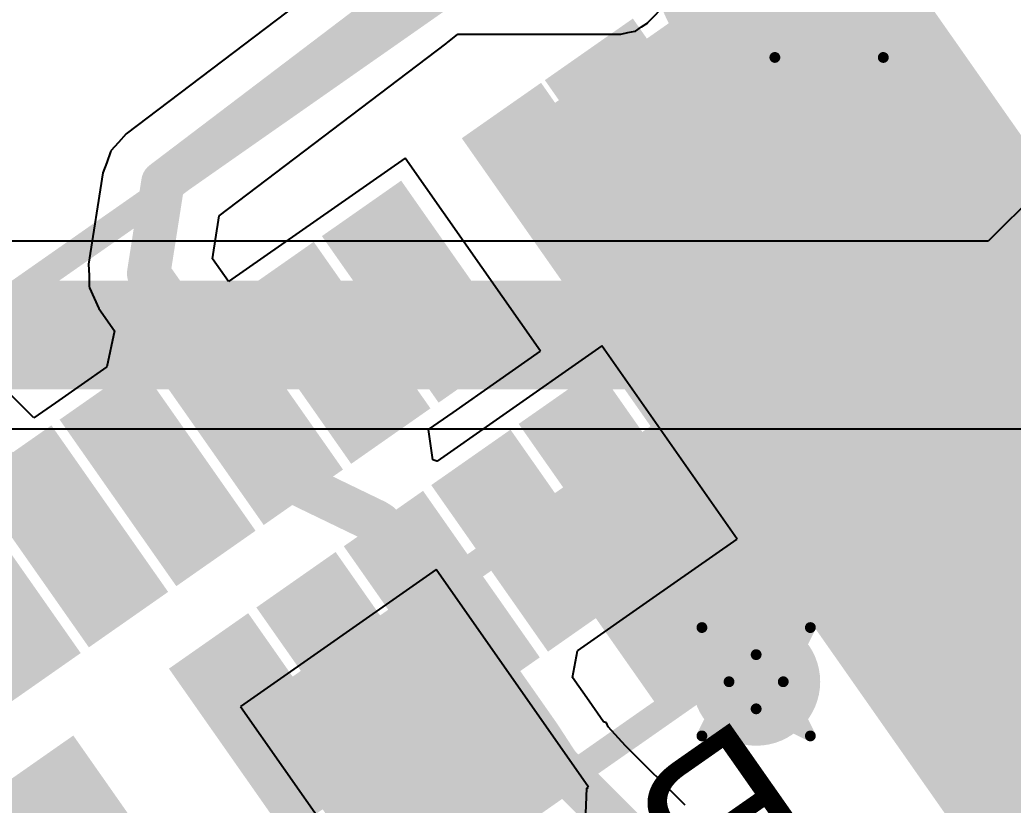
# Model space of a CAD drawing. Header units: inches. Extents: x -8 to 384, y -12 to 64.
# Drawn here: x 24.897 to 29.55, y -1.671 to 2.011 of the extents above; entities that cross this region are included whole.
import ezdxf

# ---------------------------------------------------------------- set-up
doc = ezdxf.new("R2010")
doc.units = ezdxf.units.IN
for name, color, linetype in [('Board_outline', 216, 'Continuous'), ('Bottom Layer', 5, 'Continuous'), ('Bottom Overlay', 54, 'Continuous'), ('Bottom Paste', 16, 'Continuous'), ('Bottom Solder', 6, 'Continuous'), ('Drill Drawing', 1, 'Continuous'), ('Mechanical 13', 56, 'Continuous'), ('Multi-Layer', 9, 'Continuous'), ('Pad Holes', 156, 'Continuous'), ('Top Layer', 1, 'Continuous'), ('Top Overlay', 2, 'Continuous'), ('Top Paste', 8, 'Continuous'), ('Top Solder', 216, 'Continuous'), ('Via Holes', 16, 'Continuous')]:
    doc.layers.add(name, color=color, linetype=linetype)
doc.styles.add('Arial', font='', dxfattribs={"height": 0.2})
doc.styles.get('Arial').set_extended_font_data('Arial')

# ---------------------------------------------------------------- blocks, each defined once
blk = doc.blocks.new('R__0603_B_39')
at = {"layer": 'Bottom Layer'}
for points in [[(-1.14299746, -0.4445), (-1.14299746, 0.4445), (-0.38099746, 0.4445), (-0.38099746, -0.4445)], [(0.38099746, -0.4445), (0.38099746, 0.4445), (1.14299746, 0.4445), (1.14299746, -0.4445)]]:
    blk.add_hatch(color=5, dxfattribs=at).paths.add_polyline_path(points)
at = {"layer": 'Bottom Paste'}
for points in [[(-1.14299746, -0.4445), (-1.14299746, 0.4445), (-0.38099746, 0.4445), (-0.38099746, -0.4445)], [(0.38099746, -0.4445), (0.38099746, 0.4445), (1.14299746, 0.4445), (1.14299746, -0.4445)]]:
    blk.add_hatch(color=16, dxfattribs=at).paths.add_polyline_path(points)
at = {"layer": 'Bottom Solder'}
for points in [[(-1.24459746, -0.5460999999999999), (-1.24459746, 0.5460999999999999), (-0.27939746, 0.5460999999999999), (-0.27939746, -0.5460999999999999)], [(0.27939746, -0.5460999999999999), (0.27939746, 0.5460999999999999), (1.24459746, 0.5460999999999999), (1.24459746, -0.5460999999999999)]]:
    blk.add_hatch(color=6, dxfattribs=at).paths.add_polyline_path(points)
at = {"layer": 'Bottom Overlay'}
for points in [[(-1.2192, -0.5334, 0.127, 0.127, 0), (-1.2192, 0.5334, 0.127, 0.127, 0)], [(1.2192, 0.5334, 0.127, 0.127, 0), (-1.2192, 0.5334, 0.127, 0.127, 0)], [(1.2192, -0.5334, 0.127, 0.127, 0), (1.2192, 0.5334, 0.127, 0.127, 0)], [(1.2192, -0.5334, 0.127, 0.127, 0), (-1.2192, -0.5334, 0.127, 0.127, 0)]]:
    blk.add_lwpolyline(points, format="xyseb", dxfattribs=at)
for points in [[(-1.25095, 0.5334, 0.0635, 0.0635, 1), (-1.18745, 0.5334, 0.0635, 0.0635, 1)], [(-1.25095, 0.5334, 0.0635, 0.0635, 1), (-1.18745, 0.5334, 0.0635, 0.0635, 1)], [(1.18745, 0.5334, 0.0635, 0.0635, 1), (1.25095, 0.5334, 0.0635, 0.0635, 1)], [(1.18745, 0.5334, 0.0635, 0.0635, 1), (1.25095, 0.5334, 0.0635, 0.0635, 1)], [(-1.25095, -0.5334, 0.0635, 0.0635, 1), (-1.18745, -0.5334, 0.0635, 0.0635, 1)], [(-1.25095, -0.5334, 0.0635, 0.0635, 1), (-1.18745, -0.5334, 0.0635, 0.0635, 1)], [(1.18745, -0.5334, 0.0635, 0.0635, 1), (1.25095, -0.5334, 0.0635, 0.0635, 1)], [(1.18745, -0.5334, 0.0635, 0.0635, 1), (1.25095, -0.5334, 0.0635, 0.0635, 1)]]:
    blk.add_lwpolyline(points, format="xyseb", close=True, dxfattribs=at)
blk = doc.blocks.new('2305018_2_70')
at = {"layer": 'Bottom Layer'}
h = blk.add_hatch(color=5, dxfattribs=at)
edge = h.paths.add_edge_path()
edge.add_arc((4.45000634, 1.00000562), 0.4250004199999999, 180, 360)
edge.add_line((4.87500676, 1.00000562), (4.87500676, 2.00000362))
edge.add_arc((4.45000634, 2.00000362), 0.4250004199999999, 0, 180)
edge.add_line((4.02500592, 2.00000362), (4.02500592, 1.00000562))
at = {"layer": 'Bottom Solder'}
h = blk.add_hatch(color=6, dxfattribs=at)
edge = h.paths.add_edge_path()
edge.add_arc((4.45000634, 1.00000562), 0.52660042, 180, 360)
edge.add_line((4.97660676, 1.00000562), (4.97660676, 2.00000362))
edge.add_arc((4.45000634, 2.00000362), 0.52660042, 0, 180)
edge.add_line((3.92340592, 2.00000362), (3.92340592, 1.00000562))
at = {"layer": 'Multi-Layer'}
h = blk.add_hatch(color=9, dxfattribs=at)
edge = h.paths.add_edge_path()
edge.add_arc((4.45000634, 1.00000562), 0.4250004199999999, 180, 360)
edge.add_line((4.87500676, 1.00000562), (4.87500676, 2.00000362))
edge.add_arc((4.45000634, 2.00000362), 0.4250004199999999, 0, 180)
edge.add_line((4.02500592, 2.00000362), (4.02500592, 1.00000562))
at = {"layer": 'Pad Holes'}
h = blk.add_hatch(color=7, dxfattribs=at)
edge = h.paths.add_edge_path()
edge.add_arc((4.45000634, 1.00000308), 0.22499828, 180, 360)
edge.add_line((4.67500462, 1.00000308), (4.67500462, 2.00000616))
edge.add_arc((4.45000634, 2.00000616), 0.22499828, 0, 180)
edge.add_line((4.22500806, 2.00000616), (4.22500806, 1.00000308))
at = {"layer": 'Top Layer'}
h = blk.add_hatch(color=1, dxfattribs=at)
edge = h.paths.add_edge_path()
edge.add_arc((4.45000634, 1.00000562), 0.4250004199999999, 180, 360)
edge.add_line((4.87500676, 1.00000562), (4.87500676, 2.00000362))
edge.add_arc((4.45000634, 2.00000362), 0.4250004199999999, 0, 180)
edge.add_line((4.02500592, 2.00000362), (4.02500592, 1.00000562))
for points in [[(-0.37500179, 2.07499712), (-0.12500229, 2.07499712), (-0.12500229, 1.32499608), (-0.37500179, 1.32499608)], [(0.12500483, 2.07500728), (0.37500433, 2.07500728), (0.37500433, 1.32500624), (0.12500483, 1.32500624)], [(0.6249987499999999, 2.07499966), (0.87499825, 2.07499966), (0.87499825, 1.32499862), (0.6249987499999999, 1.32499862)], [(1.12500029, 2.07499966), (1.37499979, 2.07499966), (1.37499979, 1.32499862), (1.12500029, 1.32499862)], [(1.62500437, 2.07500728), (1.87500387, 2.07500728), (1.87500387, 1.32500624), (1.62500437, 1.32500624)], [(2.12500591, 2.07501236), (2.37500541, 2.07501236), (2.37500541, 1.32501132), (2.12500591, 1.32501132)], [(2.92500177, 2.07500728), (3.17500127, 2.07500728), (3.17500127, 1.32500624), (2.92500177, 1.32500624)], [(3.3999932, 2.07500728), (3.699992599999999, 2.07500728), (3.699992599999999, 1.32500624), (3.3999932, 1.32500624)], [(-0.6250038299999999, 0.8250047), (-0.37500433, 0.8250047), (-0.37500433, 0.07500366), (-0.6250038299999999, 0.07500366)], [(0.37500179, 0.8249996199999998), (0.6250012899999999, 0.8249996199999998), (0.6250012899999999, 0.07499858), (0.37500179, 0.07499858)], [(0.8749906299999999, 0.8250021599999999), (1.12499013, 0.8250021599999999), (1.12499013, 0.07500112), (0.8749906299999999, 0.07500112)], [(1.37499725, 0.8250021599999999), (1.62499675, 0.8250021599999999), (1.62499675, 0.07500112), (1.37499725, 0.07500112)], [(1.87500133, 0.8249970799999999), (2.12500083, 0.8249970799999999), (2.12500083, 0.07499604), (1.87500133, 0.07499604)], [(2.37500541, 0.8249996199999998), (2.62500491, 0.8249996199999998), (2.62500491, 0.07499858), (2.37500541, 0.07499858)], [(2.87499425, 0.8249996199999998), (3.12499375, 0.8249996199999998), (3.12499375, 0.07499858), (2.87499425, 0.07499858)]]:
    blk.add_hatch(color=1, dxfattribs=at).paths.add_polyline_path(points)
at = {"layer": 'Top Paste'}
for points in [[(-0.37500179, 2.07499712), (-0.12500229, 2.07499712), (-0.12500229, 1.32499608), (-0.37500179, 1.32499608)], [(0.12500483, 2.07500728), (0.37500433, 2.07500728), (0.37500433, 1.32500624), (0.12500483, 1.32500624)], [(0.6249987499999999, 2.07499966), (0.87499825, 2.07499966), (0.87499825, 1.32499862), (0.6249987499999999, 1.32499862)], [(1.12500029, 2.07499966), (1.37499979, 2.07499966), (1.37499979, 1.32499862), (1.12500029, 1.32499862)], [(1.62500437, 2.07500728), (1.87500387, 2.07500728), (1.87500387, 1.32500624), (1.62500437, 1.32500624)], [(2.12500591, 2.07501236), (2.37500541, 2.07501236), (2.37500541, 1.32501132), (2.12500591, 1.32501132)], [(2.92500177, 2.07500728), (3.17500127, 2.07500728), (3.17500127, 1.32500624), (2.92500177, 1.32500624)], [(3.3999932, 2.07500728), (3.699992599999999, 2.07500728), (3.699992599999999, 1.32500624), (3.3999932, 1.32500624)], [(-0.6250038299999999, 0.8250047), (-0.37500433, 0.8250047), (-0.37500433, 0.07500366), (-0.6250038299999999, 0.07500366)], [(0.37500179, 0.8249996199999998), (0.6250012899999999, 0.8249996199999998), (0.6250012899999999, 0.07499858), (0.37500179, 0.07499858)], [(0.8749906299999999, 0.8250021599999999), (1.12499013, 0.8250021599999999), (1.12499013, 0.07500112), (0.8749906299999999, 0.07500112)], [(1.37499725, 0.8250021599999999), (1.62499675, 0.8250021599999999), (1.62499675, 0.07500112), (1.37499725, 0.07500112)], [(1.87500133, 0.8249970799999999), (2.12500083, 0.8249970799999999), (2.12500083, 0.07499604), (1.87500133, 0.07499604)], [(2.37500541, 0.8249996199999998), (2.62500491, 0.8249996199999998), (2.62500491, 0.07499858), (2.37500541, 0.07499858)], [(2.87499425, 0.8249996199999998), (3.12499375, 0.8249996199999998), (3.12499375, 0.07499858), (2.87499425, 0.07499858)]]:
    blk.add_hatch(color=8, dxfattribs=at).paths.add_polyline_path(points)
at = {"layer": 'Top Solder'}
h = blk.add_hatch(color=216, dxfattribs=at)
edge = h.paths.add_edge_path()
edge.add_arc((4.45000634, 1.00000562), 0.52660042, 180, 360)
edge.add_line((4.97660676, 1.00000562), (4.97660676, 2.00000362))
edge.add_arc((4.45000634, 2.00000362), 0.52660042, 0, 180)
edge.add_line((3.92340592, 2.00000362), (3.92340592, 1.00000562))
for points in [[(-0.4766017899999999, 2.17659712), (-0.02340229, 2.17659712), (-0.02340229, 1.22339608), (-0.4766017899999999, 1.22339608)], [(0.02340483, 2.17660728), (0.47660433, 2.17660728), (0.47660433, 1.22340624), (0.02340483, 1.22340624)], [(0.5233987499999999, 2.17659966), (0.9765982499999999, 2.17659966), (0.9765982499999999, 1.22339862), (0.5233987499999999, 1.22339862)], [(1.02340029, 2.17659966), (1.47659979, 2.17659966), (1.47659979, 1.22339862), (1.02340029, 1.22339862)], [(1.52340437, 2.17660728), (1.97660387, 2.17660728), (1.97660387, 1.22340624), (1.52340437, 1.22340624)], [(2.02340591, 2.17661236), (2.47660541, 2.17661236), (2.47660541, 1.22341132), (2.02340591, 1.22341132)], [(2.82340177, 2.17660728), (3.27660127, 2.17660728), (3.27660127, 1.22340624), (2.82340177, 1.22340624)], [(3.2983932, 2.17660728), (3.8015926, 2.17660728), (3.8015926, 1.22340624), (3.2983932, 1.22340624)], [(-0.72660383, 0.9266047), (-0.27340433, 0.9266047), (-0.27340433, -0.02659634), (-0.72660383, -0.02659634)], [(0.27340179, 0.92659962), (0.72660129, 0.92659962), (0.72660129, -0.02660142), (0.27340179, -0.02660142)], [(0.77339063, 0.9266021600000001), (1.22659013, 0.9266021600000001), (1.22659013, -0.02659888), (0.77339063, -0.02659888)], [(1.27339725, 0.9266021600000001), (1.72659675, 0.9266021600000001), (1.72659675, -0.02659888), (1.27339725, -0.02659888)], [(1.77340133, 0.9265970799999999), (2.22660083, 0.9265970799999999), (2.22660083, -0.02660396), (1.77340133, -0.02660396)], [(2.27340541, 0.92659962), (2.72660491, 0.92659962), (2.72660491, -0.02660142), (2.27340541, -0.02660142)], [(2.77339425, 0.92659962), (3.22659375, 0.92659962), (3.22659375, -0.02660142), (2.77339425, -0.02660142)]]:
    blk.add_hatch(color=216, dxfattribs=at).paths.add_polyline_path(points)
at = {"layer": 'Mechanical 13'}
blk.add_lwpolyline([(-4.924999039999999, 2.77500588, 0.127, 0.127, 0), (4.924999039999999, 2.77500334, 0.127, 0.127, 0)], format="xyseb", dxfattribs=at)
at = {"layer": 'Top Overlay'}
blk.add_lwpolyline([(-4.924999039999999, 2.77500588, 0.127, 0.127, 0), (4.924999039999999, 2.77500334, 0.127, 0.127, 0)], format="xyseb", dxfattribs=at)

msp = doc.modelspace()

# ---------------------------------------------------------------- hatches: boundary and pattern name
at = {"layer": 'Bottom Layer'}
h = msp.add_hatch(color=5, dxfattribs=at)
edge = h.paths.add_edge_path()
edge.add_arc((28.3464, -1.0922), 0.2999994, 0, 360)
at = {"layer": 'Top Layer'}
msp.add_hatch(color=1, dxfattribs=at).paths.add_polyline_path([(29.972, -2.7686), (31.70545856, -1.55482036), (28.79786976, 2.59764784), (27.0644112, 1.3838682)])
h = msp.add_hatch(color=1, dxfattribs=at)
edge = h.paths.add_edge_path()
edge.add_arc((28.3464, -1.0922), 0.2999994, 0, 360)
at = {"layer": 'Via Holes'}
h = msp.add_hatch(color=7, dxfattribs=at)
edge = h.paths.add_edge_path()
edge.add_arc((28.3464, -1.0922), 0.1499997, 0, 360)

# ---------------------------------------------------------------- linework, layer by layer
at = {"layer": 'Board_outline'}
msp.add_lwpolyline([(37.53680072, 13.3604, 0.254, 0.254, 1), (-7.46320072, 13.3604, 0.254, 0.254, 1)], format="xyseb", close=True, dxfattribs=at)
at = {"layer": 'Bottom Layer'}
for p, q in [((29.8111418, 1.35076184), (29.43403816, 0.9736581999999999)), ((29.43403816, 0.9736581999999999), (19.68727076, 0.9736581999999999)), ((23.22303458, 0.0931418), (29.6164, 0.0931418)), ((26.84700498, -0.56672734), (25.9315204, -1.2077573)), ((27.5608796, -1.5862427), (26.84700498, -0.56672734)), ((25.9315204, -1.2077573), (26.50639352, -2.0287615)), ((27.54723217999999, -1.75083978), (27.55305386, -1.59172148)), ((27.55305386, -1.59172148), (27.5608796, -1.5862427))]:
    msp.add_line(p, q, dxfattribs=at)
for points in [[(29.6164, 0.5334, 0.508, 0.508, 0), (30.2514, 1.1684, 0.508, 0.508, 0)], [(18.1864, 0.5334, 0.508, 0.508, 0), (29.6164, 0.5334, 0.508, 0.508, 0)], [(27.9945846, -0.5228742399999999, 0.254, 0.254, 0), (28.3464, -1.0922, 0.254, 0.254, 0)], [(26.7462, -1.397, 0.2032, 0.2032, 0), (27.2176367, -2.09695542, 0.2032, 0.2032, 0)]]:
    msp.add_lwpolyline(points, format="xyseb", dxfattribs=at)
for points in [[(29.4894, 0.5334, 0.254, 0.254, 1), (29.7434, 0.5334, 0.254, 0.254, 1)], [(29.4894, 0.5334, 0.254, 0.254, 1), (29.7434, 0.5334, 0.254, 0.254, 1)], [(27.9310846, -0.5228742399999999, 0.127, 0.127, 1), (28.0580846, -0.5228742399999999, 0.127, 0.127, 1)], [(28.2829, -1.0922, 0.127, 0.127, 1), (28.4099, -1.0922, 0.127, 0.127, 1)], [(26.6954, -1.397, 0.1016, 0.1016, 1), (26.797, -1.397, 0.1016, 0.1016, 1)]]:
    msp.add_lwpolyline(points, format="xyseb", close=True, dxfattribs=at)
at = {"layer": 'Drill Drawing'}
for points in [[(28.94204778, 1.83458866, 0.0508, 0.0508, 1), (28.43404778, 1.83458866, 0.0508, 0.0508, 1)], [(28.42134778, 1.83458866, 0.0254, 0.0254, 1), (28.44674778, 1.83458866, 0.0254, 0.0254, 1)], [(28.92934778, 1.83458866, 0.0254, 0.0254, 1), (28.95474778, 1.83458866, 0.0254, 0.0254, 1)], [(28.0797, -0.8382, 0.0254, 0.0254, 1), (28.1051, -0.8382, 0.0254, 0.0254, 1)], [(28.0797, -0.8382, 0.0254, 0.0254, 1), (28.1051, -0.8382, 0.0254, 0.0254, 1)], [(28.5877, -0.8382, 0.0254, 0.0254, 1), (28.6131, -0.8382, 0.0254, 0.0254, 1)], [(28.5877, -0.8382, 0.0254, 0.0254, 1), (28.6131, -0.8382, 0.0254, 0.0254, 1)], [(28.3337, -0.9652, 0.0254, 0.0254, 1), (28.3591, -0.9652, 0.0254, 0.0254, 1)], [(28.3337, -0.9652, 0.0254, 0.0254, 1), (28.3591, -0.9652, 0.0254, 0.0254, 1)], [(28.2067, -1.0922, 0.0254, 0.0254, 1), (28.2321, -1.0922, 0.0254, 0.0254, 1)], [(28.2067, -1.0922, 0.0254, 0.0254, 1), (28.2321, -1.0922, 0.0254, 0.0254, 1)], [(28.4607, -1.0922, 0.0254, 0.0254, 1), (28.4861, -1.0922, 0.0254, 0.0254, 1)], [(28.4607, -1.0922, 0.0254, 0.0254, 1), (28.4861, -1.0922, 0.0254, 0.0254, 1)], [(28.3337, -1.2192, 0.0254, 0.0254, 1), (28.3591, -1.2192, 0.0254, 0.0254, 1)], [(28.3337, -1.2192, 0.0254, 0.0254, 1), (28.3591, -1.2192, 0.0254, 0.0254, 1)], [(28.0797, -1.3462, 0.0254, 0.0254, 1), (28.1051, -1.3462, 0.0254, 0.0254, 1)], [(28.0797, -1.3462, 0.0254, 0.0254, 1), (28.1051, -1.3462, 0.0254, 0.0254, 1)], [(28.5877, -1.3462, 0.0254, 0.0254, 1), (28.6131, -1.3462, 0.0254, 0.0254, 1)], [(28.5877, -1.3462, 0.0254, 0.0254, 1), (28.6131, -1.3462, 0.0254, 0.0254, 1)]]:
    msp.add_lwpolyline(points, format="xyseb", close=True, dxfattribs=at)
for points in [[(28.0924, -0.8382, 0.0508, 0.0508, 0), (28.3464, -0.9652, 0.0508, 0.0508, 0)], [(28.0924, -0.8382, 0.0508, 0.0508, 0), (28.2194, -1.0922, 0.0508, 0.0508, 0)], [(28.3464, -0.9652, 0.0508, 0.0508, 0), (28.6004, -0.8382, 0.0508, 0.0508, 0)], [(28.4734, -1.0922, 0.0508, 0.0508, 0), (28.6004, -0.8382, 0.0508, 0.0508, 0)], [(28.0924, -1.3462, 0.0508, 0.0508, 0), (28.2194, -1.0922, 0.0508, 0.0508, 0)], [(28.4734, -1.0922, 0.0508, 0.0508, 0), (28.6004, -1.3462, 0.0508, 0.0508, 0)], [(28.0924, -1.3462, 0.0508, 0.0508, 0), (28.3464, -1.2192, 0.0508, 0.0508, 0)], [(28.3464, -1.2192, 0.0508, 0.0508, 0), (28.6004, -1.3462, 0.0508, 0.0508, 0)]]:
    msp.add_lwpolyline(points, format="xyseb", dxfattribs=at)
at = {"layer": 'Top Layer'}
for p, q in [((26.53951766, 2.34510326), (25.39506478, 1.47572222)), ((27.83969286, 1.99828658), (27.92851158, 2.0890611)), ((27.74576366, 1.95087494), (27.77948978, 1.95758308)), ((27.77948978, 1.95758308), (27.78032798, 1.95814188)), ((27.78032798, 1.95814188), (27.7813135, 1.95835016)), ((27.7813135, 1.95835016), (27.80964212, 1.97773036)), ((27.80964212, 1.97773036), (27.83830348, 1.99687942)), ((27.83830348, 1.99687942), (27.83886481999999, 1.99772016)), ((27.83886481999999, 1.99772016), (27.83969286, 1.99828658)), ((26.90078948, 1.90425578), (26.94928062, 1.94378326)), ((26.94928062, 1.94378326), (27.7101173, 1.94378326)), ((27.7101173, 1.94378326), (27.71110282, 1.94397884)), ((27.71110282, 1.94397884), (27.71209342, 1.94379342)), ((27.71209342, 1.94379342), (27.74576366, 1.95087494)), ((25.83110658, 1.0914634), (26.89312122, 1.89822074)), ((26.89312122, 1.89822074), (26.89640798, 1.90193168)), ((26.89640798, 1.90193168), (26.90078948, 1.90425578)), ((24.96215734, 0.14469364), (23.44992008, 1.6569309)), ((25.39506478, 1.47572222), (25.36005342, 1.43618966)), ((25.32419878, 1.39724638), (25.32323104, 1.39460986)), ((25.36005342, 1.43618966), (25.32419878, 1.39724638)), ((25.32137176, 1.39250928), (25.30410484, 1.34244588)), ((25.32323104, 1.39460986), (25.32137176, 1.39250928)), ((26.70215894, 1.36306306), (26.2060817, 1.01570536)), ((27.3363055, 0.4574082799999999), (26.70215894, 1.36306306)), ((25.30410484, 1.34244588), (25.28593368, 1.29288794)), ((25.28593368, 1.29288794), (25.2191012, 0.86548722)), ((25.79974012, 0.89086944), (25.83110658, 1.0914634)), ((26.20608424, 1.01570028), (25.8747768, 0.783717)), ((26.2060817, 1.01570536), (26.20608424, 1.01570028)), ((25.8747768, 0.783717), (25.79974012, 0.89086944)), ((25.2191012, 0.86548722), (25.22127798, 0.8127009399999999)), ((25.22127798, 0.8127009399999999), (25.22243622, 0.7598029)), ((25.22243622, 0.7598029), (25.22356398, 0.7572374999999999)), ((25.22356398, 0.7572374999999999), (25.22368082, 0.75442826)), ((25.22368082, 0.75442826), (25.24595662, 0.70635368)), ((25.24595662, 0.70635368), (25.2672088, 0.65806574)), ((25.2672088, 0.65806574), (25.3413514, 0.5521934599999999)), ((25.3413514, 0.5521934599999999), (25.3040388, 0.38407086)), ((27.62392494, 0.48250602), (27.1278477, 0.13514832)), ((28.2580715, -0.42314876), (27.62392494, 0.48250602)), ((26.92672796, 0.17061942), (27.3363055, 0.4574082799999999)), ((25.3040388, 0.38407086), (25.06386148, 0.21589746)), ((25.0638564, 0.21590508), (24.96215734, 0.14469364)), ((25.06386148, 0.21589746), (25.0638564, 0.21590508)), ((26.81230096, 0.09049004), (26.9267305, 0.17061434)), ((26.9267305, 0.17061434), (26.92672796, 0.17061942)), ((27.12785024, 0.13514578), (26.85212308, -0.05791961999999999)), ((27.1278477, 0.13514832), (27.12785024, 0.13514578)), ((26.83150844, -0.05110226), (26.81230096, 0.09049004)), ((26.85129758, -0.05813044), (26.83150844, -0.05110226)), ((26.85212308, -0.05791961999999999), (26.85129758, -0.05813044)), ((27.84849142, -0.7099401599999999), (28.2580715, -0.42314876)), ((27.50881976, -0.9477857599999999), (27.84849396, -0.7099426999999999)), ((27.84849396, -0.7099426999999999), (27.84849142, -0.7099401599999999)), ((27.48676748, -1.07286044), (27.50881976, -0.9477857599999999)), ((27.5637498, -1.18279672), (27.48676748, -1.07286044)), ((27.56396316, -1.18328186), (27.5637498, -1.18279672)), ((27.63142048, -1.27957834), (27.56396316, -1.18328186)), ((27.64550478, -1.28541526), (27.63142048, -1.27957834)), ((27.65304096, -1.30361182), (27.64550478, -1.28541526)), ((27.73491532, -1.39196572), (27.65304096, -1.30361182)), ((28.01442454, -1.67147748), (27.73491532, -1.39196572))]:
    msp.add_line(p, q, dxfattribs=at)
for points in [[(25.567386, 1.24887736, 0.2032, 0.2032, 0), (26.7208, 2.1250656, 0.2032, 0.2032, 0)], [(23.25763954, 1.46465036, 0.1778, 0.1778, 0), (25.13289106, -0.41060116, 0.1778, 0.1778, 0)], [(25.50055352, 0.8214766399999999, 0.2032, 0.2032, 0), (25.567386, 1.24887736, 0.2032, 0.2032, 0)], [(25.50055352, 0.8214766399999999, 0.2032, 0.2032, 0), (25.80169592, 0.39145464, 0.2032, 0.2032, 0)], [(25.80169592, 0.39145464, 0.2032, 0.2032, 0), (25.9520436, 0.1629664, 0.2032, 0.2032, 0)], [(25.9520436, 0.1629664, 0.2032, 0.2032, 0), (26.11689214, -0.05536691999999999, 0.2032, 0.2032, 0)], [(26.11689214, -0.05536691999999999, 0.2032, 0.2032, 0), (26.1892796, -0.15874492, 0.2032, 0.2032, 0)], [(26.1892796, -0.15874492, 0.2032, 0.2032, 0), (26.56250212, -0.33911286, 0.2032, 0.2032, 0)], [(26.56250212, -0.33911286, 0.2032, 0.2032, 0), (26.58138956, -0.3505809599999999, 0.2032, 0.2032, 0)], [(26.58138956, -0.3505809599999999, 0.2032, 0.2032, 0), (26.61726706, -0.38645846, 0.2032, 0.2032, 0)], [(26.61726706, -0.38645846, 0.2032, 0.2032, 0), (26.70042666, -0.5052161599999999, 0.2032, 0.2032, 0)], [(26.70042666, -0.5052161599999999, 0.2032, 0.2032, 0), (26.87379944, -0.71758048, 0.2032, 0.2032, 0)], [(26.87379944, -0.71758048, 0.2032, 0.2032, 0), (27.04163502, -0.9338233799999999, 0.2032, 0.2032, 0)], [(27.04163502, -0.9338233799999999, 0.2032, 0.2032, 0), (27.3304, -1.3462, 0.2032, 0.2032, 0)], [(26.51501682, -1.05517442, 0.2032, 0.2032, 0), (26.67183388, -1.27912876, 0.2032, 0.2032, 0)], [(26.05465198, -1.29115566, 0.1778, 0.1778, 0), (26.1745603, -1.41106398, 0.1778, 0.1778, 0)], [(26.67183388, -1.27912876, 0.2032, 0.2032, 0), (27.1076928, -1.90156338, 0.2032, 0.2032, 0)], [(27.3304, -1.3462, 0.2032, 0.2032, 0), (27.40709276, -1.4641957, 0.2032, 0.2032, 0)], [(26.1745603, -2.1464397, 0.1778, 0.1778, 0), (26.1745603, -1.41106398, 0.1778, 0.1778, 0)], [(27.40709276, -1.4641957, 0.2032, 0.2032, 0), (27.40782682, -1.46532346, 0.2032, 0.2032, 0)], [(27.45762352, -1.51755602, 0.2032, 0.2032, -0.08949333903195744), (27.40782682, -1.46532346, 0.2032, 0.2032, 0)], [(27.45762352, -1.51755602, 0.2032, 0.2032, 0), (27.45763114, -1.51755602, 0.2032, 0.2032, 0)], [(27.45763114, -1.51755602, 0.2032, 0.2032, 0), (27.81299492, -1.8729198, 0.2032, 0.2032, 0)]]:
    msp.add_lwpolyline(points, format="xyseb", dxfattribs=at)
for points in [[(25.516586, 1.24887736, 0.1016, 0.1016, 1), (25.618186, 1.24887736, 0.1016, 0.1016, 1)], [(25.516586, 1.24887736, 0.1016, 0.1016, 1), (25.618186, 1.24887736, 0.1016, 0.1016, 1)], [(25.44975352, 0.8214766399999999, 0.1016, 0.1016, 1), (25.55135352, 0.8214766399999999, 0.1016, 0.1016, 1)], [(25.44975352, 0.8214766399999999, 0.1016, 0.1016, 1), (25.55135352, 0.8214766399999999, 0.1016, 0.1016, 1)], [(25.75089592, 0.39145464, 0.1016, 0.1016, 1), (25.85249592, 0.39145464, 0.1016, 0.1016, 1)], [(25.75089592, 0.39145464, 0.1016, 0.1016, 1), (25.85249592, 0.39145464, 0.1016, 0.1016, 1)], [(25.9012436, 0.1629664, 0.1016, 0.1016, 1), (26.00284359999999, 0.1629664, 0.1016, 0.1016, 1)], [(25.9012436, 0.1629664, 0.1016, 0.1016, 1), (26.00284359999999, 0.1629664, 0.1016, 0.1016, 1)], [(26.06609214, -0.05536691999999999, 0.1016, 0.1016, 1), (26.16769214, -0.05536691999999999, 0.1016, 0.1016, 1)], [(26.06609214, -0.05536691999999999, 0.1016, 0.1016, 1), (26.16769214, -0.05536691999999999, 0.1016, 0.1016, 1)], [(26.1384796, -0.15874492, 0.1016, 0.1016, 1), (26.2400796, -0.15874492, 0.1016, 0.1016, 1)], [(26.1384796, -0.15874492, 0.1016, 0.1016, 1), (26.2400796, -0.15874492, 0.1016, 0.1016, 1)], [(26.51170212, -0.33911286, 0.1016, 0.1016, 1), (26.61330212, -0.33911286, 0.1016, 0.1016, 1)], [(26.51170212, -0.33911286, 0.1016, 0.1016, 1), (26.61330212, -0.33911286, 0.1016, 0.1016, 1)], [(26.53058956, -0.3505809599999999, 0.1016, 0.1016, 1), (26.63218956, -0.3505809599999999, 0.1016, 0.1016, 1)], [(26.53058956, -0.3505809599999999, 0.1016, 0.1016, 1), (26.63218956, -0.3505809599999999, 0.1016, 0.1016, 1)], [(25.08844106, -0.41060116, 0.08889999999999999, 0.08889999999999999, 1), (25.17734106, -0.41060116, 0.08889999999999999, 0.08889999999999999, 1)], [(26.56646706, -0.38645846, 0.1016, 0.1016, 1), (26.66806706, -0.38645846, 0.1016, 0.1016, 1)], [(26.56646706, -0.38645846, 0.1016, 0.1016, 1), (26.66806706, -0.38645846, 0.1016, 0.1016, 1)], [(26.64962666, -0.5052161599999999, 0.1016, 0.1016, 1), (26.75122666, -0.5052161599999999, 0.1016, 0.1016, 1)], [(26.64962666, -0.5052161599999999, 0.1016, 0.1016, 1), (26.75122666, -0.5052161599999999, 0.1016, 0.1016, 1)], [(26.82299944, -0.71758048, 0.1016, 0.1016, 1), (26.92459944, -0.71758048, 0.1016, 0.1016, 1)], [(26.82299944, -0.71758048, 0.1016, 0.1016, 1), (26.92459944, -0.71758048, 0.1016, 0.1016, 1)], [(26.99083502, -0.9338233799999999, 0.1016, 0.1016, 1), (27.09243502, -0.9338233799999999, 0.1016, 0.1016, 1)], [(26.99083502, -0.9338233799999999, 0.1016, 0.1016, 1), (27.09243502, -0.9338233799999999, 0.1016, 0.1016, 1)], [(26.46421682, -1.05517442, 0.1016, 0.1016, 1), (26.56581682, -1.05517442, 0.1016, 0.1016, 1)], [(26.01020198, -1.29115566, 0.08889999999999999, 0.08889999999999999, 1), (26.09910198, -1.29115566, 0.08889999999999999, 0.08889999999999999, 1)], [(26.62103388, -1.27912876, 0.1016, 0.1016, 1), (26.72263388, -1.27912876, 0.1016, 0.1016, 1)], [(26.62103388, -1.27912876, 0.1016, 0.1016, 1), (26.72263388, -1.27912876, 0.1016, 0.1016, 1)], [(27.2796, -1.3462, 0.1016, 0.1016, 1), (27.3812, -1.3462, 0.1016, 0.1016, 1)], [(27.2796, -1.3462, 0.1016, 0.1016, 1), (27.3812, -1.3462, 0.1016, 0.1016, 1)], [(26.1301103, -1.41106398, 0.08889999999999999, 0.08889999999999999, 1), (26.2190103, -1.41106398, 0.08889999999999999, 0.08889999999999999, 1)], [(26.1301103, -1.41106398, 0.08889999999999999, 0.08889999999999999, 1), (26.2190103, -1.41106398, 0.08889999999999999, 0.08889999999999999, 1)], [(27.35629276, -1.4641957, 0.1016, 0.1016, 1), (27.45789276, -1.4641957, 0.1016, 0.1016, 1)], [(27.35629276, -1.4641957, 0.1016, 0.1016, 1), (27.45789276, -1.4641957, 0.1016, 0.1016, 1)], [(27.35702682, -1.46532346, 0.1016, 0.1016, 1), (27.45862682, -1.46532346, 0.1016, 0.1016, 1)], [(27.35702682, -1.46532346, 0.1016, 0.1016, 1), (27.45862682, -1.46532346, 0.1016, 0.1016, 1)], [(27.40682352, -1.51755602, 0.1016, 0.1016, 1), (27.50842352, -1.51755602, 0.1016, 0.1016, 1)], [(27.40682352, -1.51755602, 0.1016, 0.1016, 1), (27.50842352, -1.51755602, 0.1016, 0.1016, 1)], [(27.40683114, -1.51755602, 0.1016, 0.1016, 1), (27.50843114, -1.51755602, 0.1016, 0.1016, 1)], [(27.40683114, -1.51755602, 0.1016, 0.1016, 1), (27.50843114, -1.51755602, 0.1016, 0.1016, 1)]]:
    msp.add_lwpolyline(points, format="xyseb", close=True, dxfattribs=at)

# ---------------------------------------------------------------- block references
for name, p, rotation in [('2305018_2_70', (25.90318416, -1.94656202), 35), ('R__0603_B_39', (27.3703923, -0.95993712), 215)]:
    msp.add_blockref(name, p, dxfattribs=dict(rotation=rotation))

# ---------------------------------------------------------------- texts
at = {"layer": 'Bottom Overlay', "style": 'Arial', "text_generation_flag": 2}
msp.add_text('R21', height=0.7111999999999999, rotation=35, dxfattribs=at).set_placement((28.69635358, -1.82203598))

doc.saveas('drawing.dxf')
